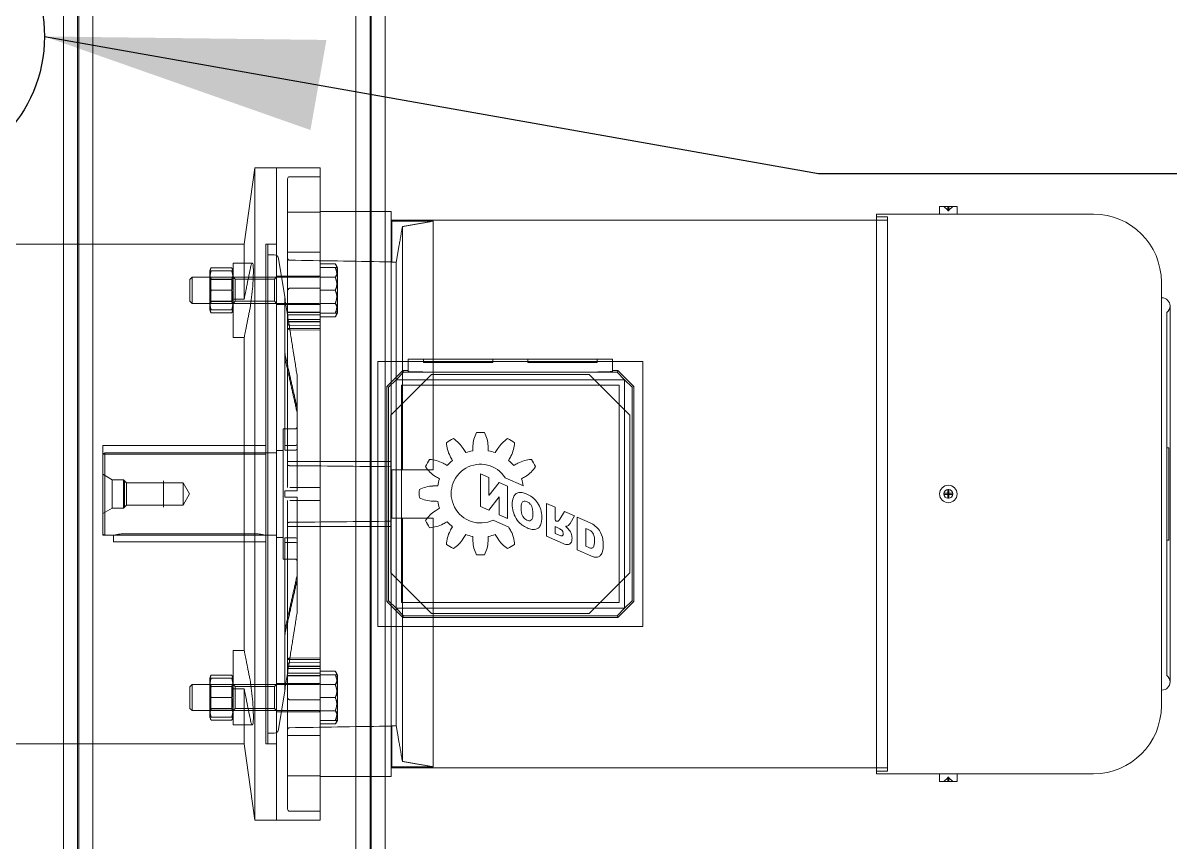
# Model space of a CAD drawing. Header units: millimetres. Extents: x 24306 to 29428, y 5751 to 9375.
# Drawn here: x 26548.6 to 26651.7, y 8368.2 to 8441.8 of the extents above; entities that cross this region are included whole.
import ezdxf

# ---------------------------------------------------------------- set-up
doc = ezdxf.new("R2010")
doc.units = ezdxf.units.MM
doc.layers.add('Equipment', color=123, linetype='Continuous')
doc.dimstyles.new('ISO-25', dxfattribs={"dimtxt": 2.5, "dimasz": 2.5, "dimexe": 1.25, "dimexo": 0.625, "dimtad": 1, "dimtxsty": 'Standard', "dimcen": 2.5, "dimadec": 0, "dimazin": 0, "dimtfac": 1, "dimtmove": 0, "dimatfit": 3, "dimfxl": 1, "dimarcsym": 0})

# ---------------------------------------------------------------- blocks, each defined once
blk = doc.blocks.new('A$Ce64cb7e9')
at = {"layer": 'Equipment', "linetype": 'Continuous', "lineweight": 0, "extrusion": (-2.22045e-16, 1, 0)}
for p, q in [((-64, 0), (-64, 750)), ((-63.49, 0), (-63.49, 750)), ((-56.99, 0), (-56.99, 750)), ((64, 0), (64, 750)), ((71.01, 0), (71.01, 750)), ((-70.5, 0), (-70.5, 745)), ((70.5, 0), (70.5, 745)), ((77.51, 484), (77.51, 745)), ((-40.54, 519), (-40.54, 219)), ((-40.54, 519), (-20.54, 519)), ((-20.54, 219), (-20.54, 519)), ((-20.54, 519), (-20.54, 219)), ((-10.54, 519), (-20.54, 519)), ((-10.54, 519), (-10.54, 219)), ((-5.62, 484), (-10.54, 519)), ((-26.54, 514.97), (-40.54, 514.97)), ((-25.54, 513.97), (-25.54, 480.18)), ((-333.54, 497.75), (-396.29, 497.75)), ((-325.54, 501.25), (-333.54, 501.25)), ((-333.54, 497.75), (-333.54, 501.25)), ((-333.54, 497.75), (-325.54, 497.75)), ((-331.54, 501.25), (-329.84, 499.55)), ((-329.84, 499.55), (-329.84, 501.25)), ((-329.84, 499.25), (-329.84, 499.55)), ((-329.84, 499.55), (-329.54, 499.25)), ((-329.84, 499.55), (-329.24, 499.55)), ((-329.84, 499.25), (-329.54, 499.25)), ((-329.54, 499.25), (-329.24, 499.55)), ((-329.54, 499.25), (-329.24, 499.25)), ((-329.24, 501.25), (-329.24, 499.55)), ((-329.24, 499.55), (-327.54, 501.25)), ((-329.24, 499.55), (-329.24, 499.25)), ((-325.54, 497.75), (-325.54, 501.25)), ((-296.54, 497.75), (-325.54, 497.75)), ((-301.54, 496.5), (-301.54, 241.5)), ((-296.54, 496.5), (-301.54, 496.5)), ((-296.54, 497.75), (-296.54, 240.25)), ((-73.24, 499), (-73.24, 475.78)), ((-73.24, 499), (-70.5, 499)), ((-70.5, 499), (-40.54, 499)), ((-25.54, 498.7), (-40.54, 498.7)), ((-296.54, 495), (-301.54, 495)), ((-73.54, 495), (-296.54, 495)), ((-92.54, 494.51), (-92.54, 431)), ((-73.54, 494.51), (-92.54, 494.51)), ((-78.4, 492.01), (-78.4, 430)), ((-73.54, 494.51), (-73.54, 495)), ((-73.54, 494.51), (-73.54, 475.67)), ((-16.54, 484), (-20.54, 484)), ((-20.54, 484), (-15.54, 484)), ((-16.54, 484), (-16.54, 254)), ((-15.54, 254), (-15.54, 484)), ((-5.62, 458.67), (-5.62, 484)), ((70.5, 484), (-5.62, 484)), ((149.46, 484), (70.5, 484)), ((77.51, 254), (77.51, 484)), ((-73.54, 475.67), (-75.54, 475.67)), ((-75.54, 475.67), (-75.54, 430)), ((-73.24, 476.25), (-73.54, 476.25)), ((-73.24, 475.78), (-73.24, 430)), ((-25.62, 480.19), (-40.54, 480.19)), ((-40.54, 480.17), (-26.54, 480.17)), ((-25.54, 480.18), (-25.54, 462.08)), ((-24.24, 459.62), (-21.43, 477.31)), ((-16.54, 479), (-19.46, 479)), ((-9.36, 475.19), (-0.54, 475.19)), ((-0.54, 453.85), (-0.54, 475.19)), ((-48.49, 473.19), (-47.55, 474.82)), ((-48.49, 473.19), (-48.49, 467.94)), ((-40.54, 474.82), (-47.55, 474.82)), ((-40.54, 473.19), (-47.55, 473.19)), ((-0.54, 471.69), (0.11, 473.08)), ((0.11, 473.08), (9.61, 473.08)), ((0.11, 471.69), (9.61, 471.69)), ((10.26, 471.69), (9.61, 473.08)), ((10.26, 467.19), (10.26, 471.69)), ((-427.54, 466.5), (-427.54, 271.5)), ((-48.49, 467.94), (-48.49, 457.44)), ((-40.54, 468.75), (-47.55, 468.75)), ((-20.54, 469.19), (-40.54, 469.19)), ((-39.94, 468.69), (18.39, 468.69)), ((-19.59, 467.75), (-20.54, 468.69)), ((-19.59, 466.27), (-19.59, 467.75)), ((-19.59, 467.75), (-1.48, 467.75)), ((-19.59, 457.64), (-19.59, 466.27)), ((-1.48, 467.75), (-0.54, 468.69)), ((-1.48, 466.27), (-1.48, 467.75)), ((-1.48, 457.64), (-1.48, 466.27)), ((0.01, 467.74), (-0.54, 468.69)), ((0.01, 457.64), (0.01, 467.74)), ((0.01, 467.74), (9.72, 467.74)), ((0.11, 467.89), (9.61, 467.89)), ((9.72, 467.74), (10.26, 468.69)), ((9.72, 467.74), (9.72, 457.64)), ((10.26, 458.19), (10.26, 467.19)), ((18.39, 462.69), (18.39, 468.69)), ((19.46, 467.62), (18.39, 468.69)), ((19.46, 467.62), (19.46, 462.69)), ((-427.54, 459.25), (-427.79, 459.25)), ((-40.54, 462.69), (-47.55, 462.69)), ((-26.54, 463.65), (-40.54, 463.65)), ((-25.54, 462.08), (-25.54, 372)), ((-24.24, 459.62), (-24.24, 459.61)), ((-24.24, 459.61), (-24.24, 434.13)), ((0.11, 462.69), (9.61, 462.69)), ((18.39, 456.69), (18.39, 462.69)), ((19.46, 462.69), (19.46, 457.77)), ((-431.54, 455.5), (-431.54, 282.5)), ((-48.49, 457.44), (-48.49, 452.19)), ((-40.54, 456.63), (-47.55, 456.63)), ((-20.54, 456.19), (-40.54, 456.19)), ((-39.94, 456.69), (18.39, 456.69)), ((-19.59, 457.64), (-20.54, 456.69)), ((-19.59, 457.64), (-1.48, 457.64)), ((-5.62, 458.67), (-0.54, 458.67)), ((-1.48, 457.64), (-0.54, 456.69)), ((0.01, 457.64), (-0.54, 456.69)), ((-0.54, 453.85), (-0.54, 441)), ((0.01, 457.64), (9.72, 457.64)), ((0.11, 457.5), (9.61, 457.5)), ((9.72, 457.64), (10.26, 456.69)), ((10.26, 453.69), (10.26, 458.19)), ((19.46, 457.77), (18.39, 456.69)), ((-430.04, 452.5), (-430.04, 285.5)), ((-48.49, 452.19), (-47.55, 450.57)), ((-40.54, 452.19), (-47.55, 452.19)), ((-40.54, 450.57), (-47.55, 450.57)), ((-25.54, 452.62), (-40.54, 452.62)), ((-40.54, 452.44), (-25.54, 452.44)), ((-25.54, 451.38), (-40.54, 451.38)), ((-40.54, 449.26), (-25.54, 449.26)), ((-0.54, 453.69), (0.11, 452.3)), ((0.11, 453.69), (9.61, 453.69)), ((0.11, 452.3), (9.61, 452.3)), ((10.26, 453.69), (9.61, 452.3)), ((-40.54, 448.38), (-25.54, 448.38)), ((-40.54, 448.2), (-25.54, 448.2)), ((-40.54, 446.48), (-26.52, 446.66)), ((-25.54, 445.19), (-40.54, 445.19)), ((-26.52, 444.53), (-40.54, 444.36)), ((-0.54, 441), (-5.62, 441)), ((-5.62, 297), (-5.62, 441)), ((-24.24, 434.13), (-24.24, 432.01)), ((-70.5, 430), (-189.04, 430)), ((-189.04, 430), (-189.04, 308)), ((-175.04, 431), (-81.04, 431)), ((-175.04, 431), (-175.04, 430)), ((-175.04, 430), (-175.04, 425.84)), ((-168.04, 429.5), (-168.04, 431)), ((-168.04, 429.5), (-152.04, 429.5)), ((-152.04, 429.5), (-136.04, 429.5)), ((-136.04, 429.5), (-136.04, 431)), ((-120.04, 429.5), (-120.04, 431)), ((-120.04, 429.5), (-104.04, 429.5)), ((-104.04, 429.5), (-88.04, 429.5)), ((-92.54, 431), (-92.54, 419)), ((-88.04, 429.5), (-88.04, 431)), ((-81.04, 431), (-81.04, 430)), ((-81.04, 425.84), (-81.04, 430)), ((-78.4, 430), (-78.4, 419)), ((-75.54, 430), (-75.54, 421.5)), ((-73.24, 430), (-73.24, 384)), ((-67.04, 430), (-70.5, 430)), ((-67.04, 308), (-67.04, 430)), ((-24.24, 432.01), (-24.24, 389.13)), ((-177.48, 425.84), (-184.87, 418.45)), ((-164.25, 424), (-183.04, 405.22)), ((-180.56, 421.52), (-177.14, 425)), ((-175.04, 425.84), (-177.48, 425.84)), ((-177.14, 425), (-177.48, 425.84)), ((-177.14, 425), (-78.94, 425)), ((-175.04, 425.84), (-175.04, 425.41)), ((-91.82, 424), (-164.25, 424)), ((-152.04, 425.01), (-104.04, 425.01)), ((-73.04, 405.22), (-91.82, 424)), ((-81.04, 425.41), (-81.04, 425.84)), ((-78.59, 425.84), (-81.04, 425.84)), ((-78.59, 425.84), (-78.94, 425)), ((-78.94, 425), (-75.51, 421.52)), ((-71.2, 418.45), (-78.59, 425.84)), ((-30.04, 422.9), (-30.04, 408.17)), ((-184.87, 418.45), (-184.87, 319.55)), ((-184.87, 418.45), (-184.04, 418.1)), ((-184.04, 418.1), (-180.56, 421.52)), ((-184.04, 319.9), (-184.04, 418.1)), ((-180.54, 421.5), (-180.56, 421.52)), ((-180.54, 421.5), (-75.54, 421.5)), ((-180.54, 316.5), (-180.54, 421.5)), ((-180.54, 421.49), (-180.52, 421.5)), ((-78.04, 419), (-178.04, 419)), ((-178.04, 419), (-178.04, 319)), ((-92.54, 419), (-92.54, 380.1)), ((-78.4, 419), (-78.4, 380.1)), ((-78.04, 319), (-78.04, 419)), ((-75.55, 421.5), (-75.54, 421.49)), ((-75.54, 421.5), (-75.51, 421.52)), ((-75.54, 421.5), (-75.54, 316.5)), ((-75.51, 421.52), (-72.04, 418.1)), ((-72.04, 418.1), (-71.2, 418.45)), ((-72.04, 418.1), (-72.04, 319.9)), ((-71.2, 319.55), (-71.2, 418.45)), ((-30.04, 408.17), (-30.04, 406.05)), ((-183.04, 405.22), (-183.04, 332.78)), ((-73.04, 332.78), (-73.04, 405.22)), ((-30.04, 406.05), (-30.04, 370.5)), ((-24.24, 398.96), (-29.04, 398.96)), ((-23.54, 399), (-24.24, 399)), ((-23.54, 399), (-23.54, 339)), ((-29.04, 391.25), (-24.24, 391.25)), ((59.46, 391.3), (-15.54, 391.3)), ((59.46, 391.3), (59.46, 387.33)), ((-431.04, 390.25), (-431.04, 347.75)), ((-430.04, 390.25), (-431.04, 390.25)), ((-24.24, 389.13), (-29.04, 389.13)), ((-20.54, 389), (-23.54, 389)), ((58.46, 388), (-20.54, 388)), ((59.46, 387.33), (-15.54, 387.33)), ((58.46, 388), (58.46, 350)), ((59.46, 387.42), (58.46, 388)), ((59.46, 350), (59.46, 387.33)), ((-78.04, 380.1), (-73.54, 380.1)), ((-73.54, 357.9), (-73.54, 380.1)), ((-73.24, 384), (-73.24, 354)), ((-73.24, 384), (-25.54, 384)), ((-125.68, 376.45), (-134.03, 372.73)), ((-118.13, 376.51), (-114.32, 378.21)), ((-118.13, 368.52), (-118.13, 376.51)), ((-114.32, 378.21), (-114.32, 363.21)), ((31.46, 363), (31.46, 375)), ((31.46, 363), (31.46, 375)), ((31.46, 375), (31.46, 375)), ((48.56, 374.1), (49.46, 375)), ((49.46, 375), (49.96, 375.5)), ((49.46, 363), (49.46, 375)), ((49.46, 363), (49.46, 375)), ((49.46, 375), (49.46, 375)), ((49.96, 362.5), (49.96, 375.5)), ((49.96, 375.5), (55.06, 375.5)), ((55.06, 375.5), (59.46, 378.05)), ((55.06, 362.5), (55.06, 375.5)), ((-329.84, 371), (-329.24, 371)), ((-329.84, 369.3), (-329.84, 371)), ((-329.24, 371), (-329.24, 369.3)), ((-126.8, 372.65), (-122.98, 374.35)), ((-126.79, 357.64), (-126.8, 372.65)), ((-122.98, 374.35), (-118.26, 368.47)), ((-40.54, 372), (-26.54, 372)), ((-24.24, 370.5), (-24.24, 367.5)), ((19.52, 369), (22.46, 374.1)), ((22.46, 363.9), (22.46, 374.1)), ((22.46, 374.1), (31.46, 374.1)), ((31.46, 374.1), (48.56, 374.1)), ((48.56, 363.9), (48.56, 374.1)), ((-331.54, 369.3), (-329.84, 369.3)), ((-331.54, 368.7), (-331.54, 369.3)), ((-329.84, 368.7), (-331.54, 368.7)), ((-329.84, 369.3), (-329.54, 369)), ((-329.24, 369.3), (-329.84, 369.3)), ((-329.84, 368.7), (-329.84, 369.3)), ((-329.84, 369), (-329.54, 369)), ((-329.54, 369), (-329.84, 368.7)), ((-329.84, 368.7), (-329.24, 368.7)), ((-329.84, 367), (-329.84, 368.7)), ((-329.24, 367), (-329.84, 367)), ((-329.54, 369), (-329.24, 369.3)), ((-329.54, 369.3), (-329.54, 369)), ((-329.54, 369), (-329.54, 368.7)), ((-329.24, 368.7), (-329.54, 369)), ((-329.54, 369), (-329.24, 369)), ((-329.24, 369.3), (-329.24, 368.7)), ((-329.24, 369.3), (-327.54, 369.3)), ((-329.24, 368.7), (-329.24, 367)), ((-327.54, 368.7), (-329.24, 368.7)), ((-327.54, 369.3), (-327.54, 368.7)), ((-148.71, 362.88), (-144.67, 364.68)), ((-144.67, 364.68), (-144.66, 349.65)), ((-122.97, 367.61), (-122.97, 359.34)), ((-118.08, 361.53), (-122.97, 367.61)), ((-118.26, 368.47), (-118.13, 368.52)), ((-26.54, 366), (-40.54, 366)), ((-30.04, 367.5), (-30.04, 331.95)), ((-25.54, 366), (-25.54, 275.92)), ((19.52, 369), (22.46, 363.9)), ((-157.49, 358.94), (-152.93, 360.98)), ((-155.5, 355.43), (-157.49, 358.94)), ((-152.93, 360.98), (-150.87, 357.48)), ((-148.71, 357.09), (-148.71, 362.88)), ((-122.97, 359.34), (-126.79, 357.64)), ((-114.32, 363.21), (-118.08, 361.53)), ((22.46, 363.9), (31.46, 363.9)), ((31.46, 363.9), (48.56, 363.9)), ((31.46, 363), (31.46, 363)), ((48.56, 363.9), (49.46, 363)), ((49.46, 363), (49.96, 362.5)), ((49.46, 363), (49.46, 363)), ((49.96, 362.5), (55.06, 362.5)), ((55.06, 362.5), (59.46, 359.95)), ((-164.82, 355.69), (-158.85, 358.35)), ((-158.85, 358.35), (-158.84, 343.31)), ((-153.57, 354), (-153.54, 354.07)), ((-153.54, 354.07), (-153.51, 354.15)), ((-150.75, 352.92), (-148.7, 354)), ((-148.7, 354), (-148.7, 350.87)), ((-127.31, 353.78), (-120.12, 356.99)), ((-92.54, 357.9), (-92.54, 319)), ((-78.4, 357.9), (-78.4, 319)), ((-73.54, 357.9), (-78.04, 357.9)), ((-73.24, 354), (-73.24, 308)), ((-73.24, 354), (-25.54, 354)), ((-163.92, 352.66), (-162.84, 353.16)), ((-162.84, 353.16), (-162.85, 344.94)), ((-144.66, 349.65), (-152.38, 346.2)), ((-150.48, 350.12), (-151.32, 349.82)), ((-148.7, 350.87), (-150.48, 350.12)), ((-29.04, 348.87), (-24.24, 348.87)), ((-24.24, 348.87), (-24.24, 305.99)), ((-20.54, 349), (-23.54, 349)), ((-15.54, 350), (-20.54, 350)), ((-15.54, 350), (59.46, 350)), ((-10.54, 350.67), (49.46, 350.67)), ((58.46, 350), (54.46, 350)), ((54.46, 347), (54.46, 350)), ((59.46, 350.58), (58.46, 350)), ((-430.04, 347.75), (-431.04, 347.75)), ((-158.84, 343.31), (-165.04, 340.54)), ((-162.85, 344.94), (-164.11, 344.41)), ((-24.24, 346.75), (-29.04, 346.75)), ((-15.54, 347), (-10.54, 347)), ((49.46, 347), (-10.54, 347)), ((49.46, 347), (54.46, 347)), ((-29.04, 339.04), (-24.24, 339.04)), ((-23.54, 339), (-24.24, 339)), ((-183.04, 332.78), (-164.25, 314)), ((-91.82, 314), (-73.04, 332.78)), ((-30.04, 331.95), (-30.04, 329.83)), ((-30.04, 329.83), (-30.04, 315.1)), ((-184.04, 319.9), (-184.87, 319.55)), ((-184.87, 319.55), (-177.48, 312.16)), ((-180.56, 316.48), (-184.04, 319.9)), ((-178.04, 319), (-78.04, 319)), ((-92.54, 319), (-92.54, 308)), ((-78.59, 312.16), (-71.2, 319.55)), ((-78.4, 319), (-78.4, 308)), ((-72.04, 319.9), (-75.51, 316.48)), ((-71.2, 319.55), (-72.04, 319.9)), ((-180.54, 316.5), (-180.56, 316.48)), ((-177.14, 313), (-180.56, 316.48)), ((-180.52, 316.5), (-180.54, 316.51)), ((-75.54, 316.5), (-180.54, 316.5)), ((-177.48, 312.16), (-177.14, 313)), ((-177.48, 312.16), (-78.59, 312.16)), ((-78.94, 313), (-177.14, 313)), ((-164.25, 314), (-91.82, 314)), ((-75.51, 316.48), (-78.94, 313)), ((-78.94, 313), (-78.59, 312.16)), ((-75.54, 316.51), (-75.55, 316.5)), ((-75.54, 316.5), (-75.54, 308)), ((-75.51, 316.48), (-75.54, 316.5)), ((-189.04, 308), (-70.5, 308)), ((-92.54, 308), (-92.54, 243.49)), ((-78.4, 308), (-78.4, 245.99)), ((-75.54, 308), (-75.54, 262.33)), ((-73.24, 308), (-73.24, 262.22)), ((-70.5, 308), (-67.04, 308)), ((-24.24, 305.99), (-24.24, 303.87)), ((-24.24, 303.87), (-24.24, 278.39)), ((-5.62, 297), (-0.54, 297)), ((-0.54, 297), (-0.54, 284.15)), ((-40.54, 293.64), (-26.52, 293.47)), ((-25.54, 292.81), (-40.54, 292.81)), ((-26.52, 291.34), (-40.54, 291.52)), ((-48.49, 285.81), (-47.55, 287.43)), ((-48.49, 285.81), (-48.49, 284.4)), ((-40.54, 287.43), (-47.55, 287.43)), ((-40.54, 285.81), (-47.55, 285.81)), ((-40.54, 289.8), (-25.54, 289.8)), ((-25.54, 289.62), (-40.54, 289.62)), ((-25.54, 288.74), (-40.54, 288.74)), ((-40.54, 286.62), (-25.54, 286.62)), ((-40.54, 285.56), (-25.54, 285.56)), ((-40.54, 285.38), (-25.54, 285.38)), ((-0.54, 284.31), (0.11, 285.7)), ((0.11, 285.7), (9.61, 285.7)), ((10.26, 284.31), (9.61, 285.7)), ((-48.49, 284.4), (-48.49, 275.31)), ((-40.54, 281.37), (-47.55, 281.37)), ((-20.54, 281.81), (-40.54, 281.81)), ((-39.94, 281.31), (18.39, 281.31)), ((-19.59, 280.36), (-20.54, 281.31)), ((-19.59, 271.73), (-19.59, 280.36)), ((-19.59, 280.36), (-1.48, 280.36)), ((-1.48, 280.36), (-0.54, 281.31)), ((-1.48, 271.73), (-1.48, 280.36)), ((-0.54, 262.81), (-0.54, 284.15)), ((0.01, 280.36), (-0.54, 281.31)), ((0.01, 270.26), (0.01, 280.36)), ((0.01, 280.36), (9.72, 280.36)), ((0.11, 284.31), (9.61, 284.31)), ((0.11, 280.5), (9.61, 280.5)), ((9.72, 280.36), (10.26, 281.31)), ((9.72, 280.36), (9.72, 275.31)), ((10.26, 283.1), (10.26, 284.31)), ((10.26, 275.31), (10.26, 283.1)), ((18.39, 269.31), (18.39, 281.31)), ((19.46, 280.23), (18.39, 281.31)), ((19.46, 280.23), (19.46, 270.38)), ((-427.54, 278.75), (-427.79, 278.75)), ((-48.49, 275.31), (-48.49, 266.22)), ((-40.54, 275.31), (-47.55, 275.31)), ((-25.54, 275.92), (-25.54, 257.82)), ((-24.24, 278.39), (-24.24, 278.38)), ((-24.24, 278.38), (-21.43, 260.69)), ((-5.62, 254), (-5.62, 279.33)), ((-0.54, 279.33), (-5.62, 279.33)), ((0.11, 275.31), (9.61, 275.31)), ((9.72, 275.31), (9.72, 270.26)), ((10.26, 267.51), (10.26, 275.31)), ((-40.54, 269.25), (-47.55, 269.25)), ((-40.54, 274.35), (-26.54, 274.35)), ((-39.94, 269.31), (18.39, 269.31)), ((-19.59, 270.25), (-20.54, 269.31)), ((-19.59, 270.25), (-19.59, 271.73)), ((-19.59, 270.25), (-1.48, 270.25)), ((-1.48, 270.25), (-1.48, 271.73)), ((-1.48, 270.25), (-0.54, 269.31)), ((0.01, 270.26), (-0.54, 269.31)), ((0.01, 270.26), (9.72, 270.26)), ((0.11, 270.11), (9.61, 270.11)), ((9.72, 270.26), (10.26, 269.31)), ((19.46, 270.38), (18.39, 269.31)), ((-48.49, 266.22), (-48.49, 264.81)), ((-48.49, 264.81), (-47.55, 263.18)), ((-40.54, 264.81), (-47.55, 264.81)), ((-20.54, 268.81), (-40.54, 268.81)), ((-0.54, 266.31), (0.11, 264.92)), ((0.11, 266.31), (9.61, 266.31)), ((0.11, 264.92), (9.61, 264.92)), ((10.26, 266.31), (9.61, 264.92)), ((10.26, 266.31), (10.26, 267.51)), ((-75.54, 262.33), (-73.54, 262.33)), ((-73.54, 262.33), (-73.54, 243.49)), ((-73.24, 261.75), (-73.54, 261.75)), ((-73.24, 262.22), (-73.24, 239)), ((-40.54, 263.18), (-47.55, 263.18)), ((-16.54, 259), (-19.46, 259)), ((-9.36, 262.81), (-0.54, 262.81)), ((-26.54, 257.83), (-40.54, 257.83)), ((-25.62, 257.81), (-40.54, 257.81)), ((-25.54, 257.82), (-25.54, 224.03)), ((-16.54, 254), (-20.54, 254)), ((-20.54, 254), (-15.54, 254)), ((-5.62, 254), (-10.54, 219)), ((70.5, 254), (-5.62, 254)), ((149.46, 254), (70.5, 254)), ((77.51, 125), (77.51, 254)), ((-296.54, 243), (-301.54, 243)), ((-73.54, 243), (-296.54, 243)), ((-92.54, 243.49), (-73.54, 243.49)), ((-73.54, 243), (-73.54, 243.49)), ((-333.54, 240.25), (-396.29, 240.25)), ((-325.54, 240.25), (-333.54, 240.25)), ((-333.54, 240.25), (-333.54, 236.75)), ((-329.84, 238.45), (-331.54, 236.75)), ((-329.54, 238.75), (-329.84, 238.45)), ((-329.84, 238.45), (-329.84, 238.75)), ((-329.84, 238.75), (-329.54, 238.75)), ((-329.24, 238.45), (-329.84, 238.45)), ((-329.84, 236.75), (-329.84, 238.45)), ((-329.24, 238.45), (-329.54, 238.75)), ((-329.54, 238.75), (-329.24, 238.75)), ((-329.24, 238.75), (-329.24, 238.45)), ((-329.24, 238.45), (-329.24, 236.75)), ((-327.54, 236.75), (-329.24, 238.45)), ((-296.54, 240.25), (-325.54, 240.25)), ((-325.54, 240.25), (-325.54, 236.75)), ((-296.54, 241.5), (-301.54, 241.5)), ((-73.24, 239), (-70.5, 239)), ((-70.5, 239), (-40.54, 239)), ((-40.54, 239.3), (-25.54, 239.3)), ((-333.54, 236.75), (-325.54, 236.75)), ((-40.54, 223.03), (-26.54, 223.03)), ((-40.54, 219), (-20.54, 219)), ((-10.54, 219), (-20.54, 219))]:
    blk.add_line(p, q, dxfattribs=at)
at = {"layer": 'Equipment', "linetype": 'Continuous', "lineweight": 0}
blk.add_circle((-329.54, 369), 4, dxfattribs=at)
at = {"layer": 'Equipment', "linetype": 'Continuous', "lineweight": 0, "extrusion": (0, 0, -1)}
for centre, radius, start, end in [((396.29, 466.5), 31.25, 0, 90), ((19.46, 477), 2, 9, 90), ((39.94, 469.29), 0.6, 270, 0), ((427.79, 455.5), 3.75, 0, 90), ((427.79, 455.5), 3.75, 306.8699, 0), ((39.94, 456.09), 0.6, 0, 90), ((102.82, 390.47), 15.01, 2.3097, 27.0279), ((114.32, 369.17), 28.18, 86.2007, 93.7993), ((125.82, 390.47), 15.01, 152.9721, 177.6903), ((114.32, 369.17), 28.18, 56.2007, 63.7993), ((115.01, 393.37), 15.01, 332.3097, 357.0279), ((134.93, 381.87), 15.01, 122.9721, 147.6903), ((67.59, 388.6), 50.29, 0.3206, 2.8311), ((161.05, 388.6), 50.29, 177.1689, 179.6794), ((93.71, 381.87), 15.01, 32.3097, 57.0279), ((114.32, 369.17), 28.18, 116.2007, 123.7993), ((113.63, 393.37), 15.01, 182.9721, 207.6903), ((83.56, 409.36), 50.29, 330.3206, 332.8311), ((164.5, 362.63), 50.29, 147.1689, 149.6794), ((114.32, 369.17), 20.02, 70.2259, 79.7741), ((114.32, 369.17), 20.02, 100.2259, 109.7741), ((64.14, 362.63), 50.29, 30.3206, 32.8311), ((145.08, 409.36), 50.29, 207.1689, 209.6794), ((114.32, 369.17), 28.18, 26.2007, 33.7993), ((127.02, 389.78), 15.01, 302.3097, 327.0279), ((138.52, 369.86), 15.01, 92.9721, 117.6903), ((154.51, 338.41), 50.29, 117.1689, 119.6794), ((114.32, 369.17), 20.02, 40.2259, 49.7741), ((114.32, 369.17), 20.02, 130.2259, 139.7741), ((74.13, 338.41), 50.29, 60.3206, 62.8311), ((90.12, 369.86), 15.01, 62.3097, 87.0279), ((101.62, 389.78), 15.01, 212.9721, 237.6903), ((114.32, 369.17), 28.18, 146.2007, 153.7993), ((107.78, 419.36), 50.29, 300.3206, 302.8311), ((114.32, 369.17), 20.02, 10.2259, 19.7741), ((120.86, 419.36), 50.29, 237.1689, 239.6794), ((114.32, 369.17), 20.02, 160.2259, 169.7741), ((131.95, 360.3), 9.44, 62.5682, 87.2241), ((132.57, 366.57), 3.16, 92.8383, 124.5488), ((94.9, 322.44), 50.29, 90.3206, 92.8311), ((93.02, 357.67), 15.01, 92.3097, 117.0279), ((114.32, 369.17), 28.18, 176.2007, 183.7993), ((130.39, 358.26), 12.17, 0.4669, 33.283), ((131.38, 358.79), 11.04, 33.8489, 63.5586), ((134.95, 362.14), 3.18, 19.6547, 44.7703), ((134.15, 361.66), 4.09, 41.6428, 80.8523), ((134.65, 364.17), 1.54, 84.3693, 115.1771), ((134.88, 364.02), 1.77, 120.1043, 164.5088), ((147.86, 362.1), 14.88, 170.7327, 182.5043), ((132.72, 366.37), 3.41, 124.8447, 151.258), ((142.74, 364.46), 13.84, 177.3917, 205.145), ((139.1, 363.82), 10.27, 155.8807, 172.8596), ((114.32, 369.17), 20.02, 190.2259, 199.7741), ((94.9, 415.9), 50.29, 267.1689, 269.6794), ((93.02, 380.67), 15.01, 242.9721, 267.6903), ((127.59, 359.95), 10.85, 351.8136, 17.4955), ((139.34, 361.84), 6.36, 183.5119, 218.3954), ((120.86, 318.99), 50.29, 120.3206, 122.8311), ((101.62, 348.56), 15.01, 122.3097, 147.0279), ((160.41, 346.13), 10.53, 35.4127, 65.2329), ((152.7, 357.04), 3.23, 309.7638, 330.1895), ((147.24, 346.16), 10.08, 39.5069, 51.1201), ((153.6, 356.02), 1.87, 287.2243, 308.551), ((153.56, 356.21), 2.06, 268.7949, 286.7754), ((132.46, 358.27), 10.09, 339.2415, 0.5273), ((139.03, 355.72), 3.05, 292.9258, 340.3061), ((135.86, 358.65), 2.48, 326.958, 354.4201), ((136.76, 358.1), 1.43, 277.8979, 325.5784), ((136.71, 358.61), 1.95, 254.5776, 277.4169), ((140.64, 364.53), 12.17, 228.2741, 252.0896), ((137.29, 360.53), 3.95, 221.8948, 253.7542), ((139.57, 363.08), 10.38, 205.6841, 227.386), ((83.56, 328.98), 50.29, 27.1689, 29.5392), ((114.32, 369.17), 20.02, 220.2259, 229.7741), ((145.08, 328.98), 50.29, 150.3206, 152.8311), ((74.13, 399.93), 50.29, 297.1689, 299.6794), ((90.12, 368.48), 15.01, 272.9721, 297.6903), ((114.32, 369.17), 28.18, 206.2007, 213.7993), ((160.11, 346.31), 10.67, 9.3913, 33.666), ((158.66, 347.57), 8.15, 3.2838, 16.4567), ((163.12, 349.11), 3.45, 12.9167, 33.5355), ((161.77, 347.83), 5.29, 37.055, 65.9586), ((149.71, 348.55), 6.71, 356.3734, 15.5034), ((150.06, 348.58), 6.37, 16.0483, 38.8028), ((150.07, 350.75), 2.31, 351.1806, 9.2804), ((151.3, 350.56), 1.06, 329.4501, 351.2835), ((150.4, 350.81), 1.97, 9.2255, 27.7488), ((151.73, 350.32), 0.567, 291.8854, 328.5581), ((150.27, 350.72), 2.13, 28.3786, 53.7916), ((151.71, 350.41), 0.658, 270, 290.7674), ((151.72, 350.93), 1.18, 250.6552, 269.5762), ((144.45, 341.91), 12.68, 56.0782, 60.2222), ((138.8, 356.51), 3.87, 260.3756, 291.4284), ((138.72, 358.87), 6.19, 252.8628, 264.7838), ((115.01, 344.97), 15.01, 2.9721, 27.6903), ((134.93, 356.47), 15.01, 212.3097, 237.0279), ((164.5, 375.72), 50.29, 210.3206, 212.8311), ((114.32, 369.17), 20.02, 280.2259, 289.7741), ((67.59, 349.75), 50.29, 357.1689, 359.6794), ((161.05, 349.75), 50.29, 180.3206, 182.8311), ((114.32, 369.17), 20.02, 250.2259, 259.7741), ((64.14, 375.72), 50.29, 327.1689, 329.6794), ((93.71, 356.47), 15.01, 302.9721, 327.6903), ((113.63, 344.97), 15.01, 152.3097, 177.0279), ((155.92, 345.68), 14.91, 348.116, 9.1654), ((157.6, 347.53), 9.21, 343.822, 3.1576), ((165.3, 345.22), 1.17, 308.4444, 347.634), ((165.39, 345.14), 1.06, 274.9218, 307.2891), ((165.35, 345.62), 1.54, 254.1937, 274.9688), ((167.07, 352.03), 8.17, 248.7635, 254.8344), ((152.81, 348.23), 3.6, 337.6558, 358.2394), ((154.37, 347.68), 1.95, 283.9854, 335.4049), ((154.36, 350.49), 4.73, 245.3002, 275.8187), ((114.32, 369.17), 28.18, 296.2007, 303.7993), ((102.82, 347.87), 15.01, 332.9721, 357.6903), ((125.82, 347.87), 15.01, 182.3097, 207.0279), ((114.32, 369.17), 28.18, 236.2007, 243.7993), ((166.78, 343.43), 3.82, 313.8149, 347.6258), ((167.1, 343.28), 3.49, 288.5487, 311.7677), ((167.51, 343.26), 3.37, 255.0674, 281.9067), ((171.01, 355.75), 16.34, 248.5752, 254.5174), ((114.32, 369.17), 28.18, 266.2007, 273.7993), ((427.79, 282.5), 3.75, 0, 53.1301), ((427.79, 282.5), 3.75, 270, 0), ((39.94, 281.91), 0.6, 270, 0), ((396.29, 271.5), 31.25, 270, 0), ((39.94, 268.71), 0.6, 0, 90), ((19.46, 261), 2, 270, 351)]:
    blk.add_arc(centre, radius, start, end, dxfattribs=at)
at = {"layer": 'Equipment', "linetype": 'Continuous', "lineweight": 0}
for centre, radius, start, end in [((-114.32, 369.17), 13.49, 244.5468, 147.3501), ((-329.54, 369), 2, 0, 180), ((-329.54, 369), 2, 180, 0), ((-147.45, 359.36), 3.9, 208.7815, 217.6989), ((-149.28, 357.9), 1.56, 216.0966, 232.9093), ((-149.69, 357.36), 0.887, 233.5621, 263.2355), ((-149.66, 358.02), 1.54, 265.0102, 288.0455), ((-149.4, 357.33), 0.811, 285.6721, 307.717), ((-149.25, 357.12), 0.544, 308.7552, 357.1294)]:
    blk.add_arc(centre, radius, start, end, dxfattribs=at)
for centre, major_axis, ratio, start_param, end_param in [((-26.54, 513.97), (-0.01, -1), 0.999788, 1.577179, 3.147972), ((-152.04, 425.41), (23, 0), 0.017455, -3.141593, -1.570796), ((-104.04, 425.41), (23, 0), 0.017455, -1.570796, 0), ((-29.04, 408.17), (-1, 0), 0.707106, -0.157028, -0.000008), ((-29.04, 391.96), (-1, 0), 0.707968, 0.000077, 1.570951), ((-29.04, 346.04), (1, 0), 0.707968, -4.712544, -3.14167), ((-29.04, 329.83), (-1, 0), 0.707106, 0.000008, 0.157028), ((-26.54, 290.64), (1, 0), 0.707174, 0.000001, 1.553346), ((-26.54, 224.03), (0.01, -1), 0.999788, -0.00638, 1.564414)]:
    blk.add_ellipse(centre, major_axis=major_axis, ratio=ratio, start_param=start_param, end_param=end_param, dxfattribs=at)
at = {"layer": 'Equipment', "linetype": 'Continuous', "lineweight": 0, "extrusion": (0, 0, -1)}
for centre, major_axis, ratio, start_param, end_param in [((-26.54, 445.24), (1, 0), 0.707174, 0.000002, 1.553346), ((-29.04, 422.9), (0.059, 0.999), 1, -1.629465, -1.472445), ((-29.04, 406.05), (-1, 0), 0.707107, -0.000009, 0.157011), ((-29.04, 399.96), (-0.03, 1), 0.998781, -3.110825, -1.539951), ((-29.04, 389.83), (1, 0), 0.707968, -4.712544, -3.14167), ((-29.04, 370.5), (-1, 0), 0, -0.15702, 0), ((-29.04, 367.5), (-1, 0), 0, 0, 0.15702), ((-29.04, 348.17), (-1, 0), 0.707968, 0.000077, 1.570951), ((-29.04, 338.04), (0.03, 1), 0.998781, -1.601642, -0.030767), ((-29.04, 331.95), (-1, 0), 0.707107, -0.157011, 0.000009), ((-29.04, 315.1), (-0.059, 0.999), 1, -1.669148, -1.512128)]:
    blk.add_ellipse(centre, major_axis=major_axis, ratio=ratio, start_param=start_param, end_param=end_param, dxfattribs=at)
at = {"layer": 'Equipment', "linetype": 'Continuous', "lineweight": 0}
for points, knots in [([(-331.54, 497.75), (-331.54, 497.75), (-331.49, 497.75), (-331.28, 497.75), (-331.13, 497.74), (-330.77, 497.74), (-330.55, 497.74), (-330.06, 497.74), (-329.79, 497.73), (-329.54, 497.73), (-329.28, 497.73), (-329.02, 497.74), (-328.52, 497.74), (-328.3, 497.74), (-327.94, 497.74), (-327.79, 497.75), (-327.59, 497.75), (-327.54, 497.75), (-327.54, 497.75)], [-0.3013546, -0.3013546, -0.3013546, -0.3013546, -0.2260159, -0.2260159, -0.1506773, -0.1506773, -0.0753386, -0.0753386, 0, 0, 0, 0.0753386, 0.0753386, 0.1506773, 0.1506773, 0.2260159, 0.2260159, 0.3013546, 0.3013546, 0.3013546, 0.3013546]), ([(-26.54, 480.17), (-26.49, 480.17), (-26.45, 480.17), (-26.37, 480.17), (-26.33, 480.17), (-26.2, 480.17), (-26.12, 480.17), (-25.93, 480.18), (-25.82, 480.19), (-25.63, 480.19), (-25.56, 480.19), (-25.54, 480.18), (-25.54, 480.18), (-25.54, 480.18)], [-0.7263144, -0.7263144, -0.7263144, -0.7263144, -0.7135429, -0.7135429, -0.7003372, -0.7003372, -0.6714344, -0.6714344, -0.6208119, -0.6208119, -0.5505579, -0.5505579, -0.5398586, -0.5398586, -0.5398586, -0.5398586]), ([(-26.52, 476.55), (-26.52, 476.55), (-26.51, 476.55), (-26.39, 476.55), (-26.27, 476.58), (-26.03, 476.67), (-25.92, 476.74), (-25.73, 476.91), (-25.66, 477.02), (-25.56, 477.26), (-25.54, 477.37), (-25.54, 477.49)], [-0.3219955, -0.3219955, -0.3219955, -0.3219955, -0.3213907, -0.3213907, -0.2839992, -0.2839992, -0.244079, -0.244079, -0.2009517, -0.2009517, -0.1609967, -0.1609967, -0.1609967, -0.1609967]), ([(-8.16, 453.85), (-8.34, 454.78), (-8.53, 455.89), (-8.93, 458.67), (-9.14, 460.43), (-9.46, 463.76), (-9.6, 465.55), (-9.79, 468.84), (-9.83, 470.35), (-9.83, 472.71), (-9.79, 473.72), (-9.6, 474.99), (-9.46, 475.26), (-9.14, 475.1), (-8.93, 474.66), (-8.53, 473.26), (-8.34, 472.45), (-8.16, 471.53)], [3.666196, 3.666196, 3.666196, 3.666196, 4.052983, 4.052983, 4.557436, 4.557436, 5.059046, 5.059046, 5.560655, 5.560655, 6.062265, 6.062265, 6.563875, 6.563875, 7.068328, 7.068328, 7.455115, 7.455115, 7.455115, 7.455115]), ([(-25.54, 462.08), (-25.54, 462.22), (-25.55, 462.35), (-25.62, 462.72), (-25.69, 462.94), (-25.87, 463.24), (-25.96, 463.36), (-26.13, 463.51), (-26.21, 463.57), (-26.38, 463.63), (-26.46, 463.65), (-26.54, 463.65)], [-0.1849277, -0.1849277, -0.1849277, -0.1849277, -0.1514962, -0.1514962, -0.0923969, -0.0923969, -0.0519883, -0.0519883, -0.0239427, -0.0239427, 0, 0, 0, 0]), ([(-26.52, 446.66), (-26.4, 446.66), (-26.26, 446.68), (-26.04, 446.74), (-25.92, 446.8), (-25.74, 446.92), (-25.66, 447.01), (-25.57, 447.17), (-25.54, 447.28), (-25.54, 447.36)], [-0.2944751, -0.2944751, -0.2944751, -0.2944751, -0.2591835, -0.2591835, -0.2221588, -0.2221588, -0.1851319, -0.1851319, -0.1481032, -0.1481032, -0.1481032, -0.1481032]), ([(-25.54, 382.52), (-25.54, 382.5), (-25.54, 382.49), (-25.55, 382.42), (-25.59, 382.36), (-25.71, 382.24), (-25.79, 382.19), (-25.98, 382.1), (-26.09, 382.07), (-26.31, 382.03), (-26.41, 382.02), (-26.52, 382.02)], [-0.4864815, -0.4864815, -0.4864815, -0.4864815, -0.4790524, -0.4790524, -0.4358726, -0.4358726, -0.3951673, -0.3951673, -0.357555, -0.357555, -0.3254936, -0.3254936, -0.3254936, -0.3254936]), ([(-26.52, 355.98), (-26.52, 355.98), (-26.51, 355.98), (-26.39, 355.98), (-26.27, 355.97), (-26.03, 355.91), (-25.92, 355.88), (-25.73, 355.78), (-25.66, 355.72), (-25.56, 355.6), (-25.54, 355.54), (-25.54, 355.48)], [-0.3219955, -0.3219955, -0.3219955, -0.3219955, -0.3213907, -0.3213907, -0.2839992, -0.2839992, -0.244079, -0.244079, -0.2009517, -0.2009517, -0.1609967, -0.1609967, -0.1609967, -0.1609967]), ([(-15.54, 350), (-15.54, 350), (-15.41, 350.03), (-14.9, 350.16), (-14.51, 350.25), (-13.63, 350.42), (-13.07, 350.51), (-11.84, 350.63), (-11.17, 350.67), (-10.54, 350.67)], [1.5144634, 1.5144634, 1.5144634, 1.5144634, 1.7037549, 1.7037549, 1.8930465, 1.8930465, 2.0823708, 2.0823708, 2.271695, 2.271695, 2.271695, 2.271695]), ([(49.46, 350.67), (50.09, 350.67), (50.77, 350.63), (52, 350.51), (52.56, 350.42), (53.44, 350.25), (53.83, 350.16), (54.34, 350.03), (54.46, 350), (54.46, 350)], [-1.5144634, -1.5144634, -1.5144634, -1.5144634, -1.3251391, -1.3251391, -1.1358148, -1.1358148, -0.9465232, -0.9465232, -0.7572317, -0.7572317, -0.7572317, -0.7572317]), ([(-26.52, 293.47), (-26.4, 293.46), (-26.26, 293.44), (-26.04, 293.38), (-25.92, 293.32), (-25.74, 293.2), (-25.66, 293.11), (-25.57, 292.95), (-25.54, 292.85), (-25.54, 292.76)], [-0.2944751, -0.2944751, -0.2944751, -0.2944751, -0.2591835, -0.2591835, -0.2221588, -0.2221588, -0.1851319, -0.1851319, -0.1481032, -0.1481032, -0.1481032, -0.1481032]), ([(-8.16, 266.47), (-8.34, 265.55), (-8.53, 264.74), (-8.93, 263.34), (-9.14, 262.9), (-9.46, 262.74), (-9.6, 263.01), (-9.79, 264.28), (-9.83, 265.29), (-9.83, 267.65), (-9.79, 269.16), (-9.6, 272.45), (-9.46, 274.24), (-9.14, 277.57), (-8.93, 279.33), (-8.53, 282.11), (-8.34, 283.22), (-8.16, 284.15)], [3.666196, 3.666196, 3.666196, 3.666196, 4.052983, 4.052983, 4.557436, 4.557436, 5.059046, 5.059046, 5.560655, 5.560655, 6.062265, 6.062265, 6.563875, 6.563875, 7.068328, 7.068328, 7.455115, 7.455115, 7.455115, 7.455115]), ([(-26.54, 274.35), (-26.49, 274.35), (-26.45, 274.36), (-26.37, 274.37), (-26.33, 274.39), (-26.2, 274.44), (-26.12, 274.5), (-25.93, 274.67), (-25.82, 274.81), (-25.63, 275.22), (-25.56, 275.5), (-25.54, 275.83), (-25.54, 275.88), (-25.54, 275.92)], [-0.7263144, -0.7263144, -0.7263144, -0.7263144, -0.7135429, -0.7135429, -0.7003372, -0.7003372, -0.6714344, -0.6714344, -0.6208119, -0.6208119, -0.5505579, -0.5505579, -0.5398586, -0.5398586, -0.5398586, -0.5398586]), ([(-25.54, 260.51), (-25.54, 260.53), (-25.54, 260.55), (-25.55, 260.7), (-25.59, 260.83), (-25.71, 261.05), (-25.79, 261.15), (-25.98, 261.3), (-26.09, 261.36), (-26.31, 261.43), (-26.41, 261.45), (-26.52, 261.45)], [-0.4864815, -0.4864815, -0.4864815, -0.4864815, -0.4790524, -0.4790524, -0.4358726, -0.4358726, -0.3951673, -0.3951673, -0.357555, -0.357555, -0.3254936, -0.3254936, -0.3254936, -0.3254936]), ([(-25.54, 257.82), (-25.54, 257.81), (-25.55, 257.81), (-25.62, 257.81), (-25.69, 257.81), (-25.87, 257.82), (-25.96, 257.82), (-26.13, 257.83), (-26.21, 257.83), (-26.38, 257.83), (-26.46, 257.83), (-26.54, 257.83)], [-0.1849277, -0.1849277, -0.1849277, -0.1849277, -0.1514962, -0.1514962, -0.0923969, -0.0923969, -0.0519883, -0.0519883, -0.0239427, -0.0239427, 0, 0, 0, 0]), ([(-327.54, 240.25), (-327.54, 240.25), (-327.54, 240.25), (-327.54, 240.25), (-327.55, 240.25), (-327.55, 240.25), (-327.56, 240.25), (-327.56, 240.25), (-327.57, 240.25), (-327.57, 240.25), (-327.58, 240.25), (-327.6, 240.25), (-327.61, 240.25), (-327.62, 240.25), (-327.64, 240.25), (-327.66, 240.25), (-327.67, 240.25), (-327.68, 240.25), (-327.69, 240.25), (-327.71, 240.25), (-327.73, 240.25), (-327.75, 240.25), (-327.78, 240.25), (-327.8, 240.25), (-327.83, 240.25), (-327.85, 240.25), (-327.86, 240.25), (-327.88, 240.25), (-327.9, 240.26), (-327.93, 240.26), (-327.96, 240.26), (-328, 240.26), (-328.03, 240.26), (-328.06, 240.26), (-328.08, 240.26), (-328.1, 240.26), (-328.12, 240.26), (-328.16, 240.26), (-328.19, 240.26), (-328.23, 240.26), (-328.27, 240.26), (-328.31, 240.26), (-328.35, 240.26), (-328.37, 240.26), (-328.4, 240.26), (-328.42, 240.26), (-328.46, 240.26), (-328.51, 240.26), (-328.55, 240.26), (-328.6, 240.26), (-328.65, 240.26), (-328.69, 240.26), (-328.72, 240.26), (-328.75, 240.26), (-328.77, 240.26), (-328.82, 240.26), (-328.87, 240.26), (-328.92, 240.26), (-328.97, 240.26), (-329.02, 240.26), (-329.07, 240.26), (-329.1, 240.26), (-329.12, 240.26), (-329.15, 240.26), (-329.2, 240.26), (-329.25, 240.27), (-329.3, 240.27), (-329.35, 240.27), (-329.4, 240.27), (-329.45, 240.27), (-329.48, 240.27), (-329.51, 240.27), (-329.54, 240.27), (-329.58, 240.27), (-329.63, 240.27), (-329.68, 240.27), (-329.73, 240.27), (-329.78, 240.27), (-329.83, 240.27), (-329.86, 240.27), (-329.89, 240.26), (-329.92, 240.26), (-329.97, 240.26), (-330.02, 240.26), (-330.07, 240.26), (-330.12, 240.26), (-330.17, 240.26), (-330.22, 240.26), (-330.25, 240.26), (-330.28, 240.26), (-330.3, 240.26), (-330.35, 240.26), (-330.4, 240.26), (-330.45, 240.26), (-330.49, 240.26), (-330.54, 240.26), (-330.58, 240.26), (-330.61, 240.26), (-330.63, 240.26), (-330.65, 240.26), (-330.69, 240.26), (-330.73, 240.26), (-330.77, 240.26), (-330.81, 240.26), (-330.85, 240.26), (-330.89, 240.26), (-330.91, 240.26), (-330.93, 240.26), (-330.95, 240.26), (-330.98, 240.26), (-331.02, 240.26), (-331.05, 240.26), (-331.1, 240.26), (-331.15, 240.26), (-331.2, 240.25), (-331.22, 240.25), (-331.25, 240.25), (-331.28, 240.25), (-331.3, 240.25), (-331.33, 240.25), (-331.35, 240.25), (-331.36, 240.25), (-331.37, 240.25), (-331.38, 240.25), (-331.4, 240.25), (-331.42, 240.25), (-331.44, 240.25), (-331.45, 240.25), (-331.47, 240.25), (-331.48, 240.25), (-331.49, 240.25), (-331.49, 240.25), (-331.5, 240.25), (-331.51, 240.25), (-331.52, 240.25), (-331.52, 240.25), (-331.53, 240.25), (-331.54, 240.25), (-331.54, 240.25)], [3.013546, 3.013546, 3.013546, 3.013546, 3.159214, 3.159214, 3.159214, 3.303814, 3.303814, 3.303814, 3.390239, 3.390239, 3.390239, 3.539569, 3.539569, 3.539569, 3.688645, 3.688645, 3.688645, 3.766932, 3.766932, 3.766932, 3.915973, 3.915973, 3.915973, 4.065282, 4.065282, 4.065282, 4.143625, 4.143625, 4.143625, 4.288094, 4.288094, 4.288094, 4.433623, 4.433623, 4.433623, 4.520318, 4.520318, 4.520318, 4.665991, 4.665991, 4.665991, 4.810594, 4.810594, 4.810594, 4.897012, 4.897012, 4.897012, 5.046345, 5.046345, 5.046345, 5.195423, 5.195423, 5.195423, 5.273705, 5.273705, 5.273705, 5.422743, 5.422743, 5.422743, 5.57205, 5.57205, 5.57205, 5.650398, 5.650398, 5.650398, 5.794863, 5.794863, 5.794863, 5.940389, 5.940389, 5.940389, 6.027091, 6.027091, 6.027091, 6.17276, 6.17276, 6.17276, 6.31736, 6.31736, 6.31736, 6.403784, 6.403784, 6.403784, 6.553114, 6.553114, 6.553114, 6.70219, 6.70219, 6.70219, 6.780477, 6.780477, 6.780477, 6.929519, 6.929519, 6.929519, 7.078828, 7.078828, 7.078828, 7.157171, 7.157171, 7.157171, 7.301639, 7.301639, 7.301639, 7.447169, 7.447169, 7.447169, 7.533864, 7.533864, 7.533864, 7.679536, 7.679536, 7.679536, 7.910557, 7.910557, 7.910557, 8.05989, 8.05989, 8.05989, 8.208969, 8.208969, 8.208969, 8.28725, 8.28725, 8.28725, 8.436289, 8.436289, 8.436289, 8.585595, 8.585595, 8.585595, 8.663943, 8.663943, 8.663943, 8.808408, 8.808408, 8.808408, 9.040637, 9.040637, 9.040637, 9.040637]), ([(-331.54, 240.25), (-331.54, 240.25), (-331.49, 240.25), (-331.28, 240.25), (-331.13, 240.26), (-330.77, 240.26), (-330.55, 240.26), (-330.06, 240.26), (-329.79, 240.27), (-329.54, 240.27), (-329.28, 240.27), (-329.02, 240.26), (-328.52, 240.26), (-328.3, 240.26), (-327.94, 240.26), (-327.79, 240.25), (-327.59, 240.25), (-327.54, 240.25), (-327.54, 240.25)], [-0.3013546, -0.3013546, -0.3013546, -0.3013546, -0.2260159, -0.2260159, -0.1506773, -0.1506773, -0.0753386, -0.0753386, 0, 0, 0, 0.0753386, 0.0753386, 0.1506773, 0.1506773, 0.2260159, 0.2260159, 0.3013546, 0.3013546, 0.3013546, 0.3013546])]:
    blk.add_open_spline(points, degree=3, knots=knots, dxfattribs=at)
for points, weights in [([(-78.4, 492.01), (-85.4, 493.25), (-92.54, 494.51)], [1, 1.00005028205, 1]), ([(-75.54, 475.67), (-76.87, 483.27), (-78.4, 492.01)], [1, 1.00251467099, 1]), ([(-47.55, 474.82), (-48.49, 473.19), (-48.49, 471.78)], [1.01001874936, 1.04314139574, 1]), ([(-48.49, 473.19), (-48.49, 473.19), (-47.55, 473.19)], [1, 1.04314139574, 1.01001874936]), ([(-47.55, 473.19), (-48.49, 470.38), (-48.49, 467.94)], [1.01001874936, 1.04314139574, 1]), ([(-48.49, 471.78), (-48.49, 470.38), (-47.55, 468.75)], [1, 1.04314139574, 1.01001874936]), ([(-8.16, 471.53), (-6.79, 464.63), (-5.62, 458.67)], [1.01587047182, 1.02348640055, 1.02562125622]), ([(0.11, 473.08), (-0.54, 471.69), (-0.54, 470.49)], [1, 1.0379548493, 1]), ([(0.11, 471.69), (-0.54, 469.28), (-0.54, 467.19)], [1, 1.0379548493, 1]), ([(-0.54, 471.69), (-0.54, 471.69), (0.11, 471.69)], [1, 1.0379548493, 1]), ([(-0.54, 470.49), (-0.54, 469.28), (0.11, 467.89)], [1, 1.0379548493, 1]), ([(10.26, 470.49), (10.26, 471.69), (9.61, 473.08)], [1, 1.0379548493, 1]), ([(10.26, 467.19), (10.26, 469.28), (9.61, 471.69)], [1, 1.0379548493, 1]), ([(9.61, 471.69), (10.26, 471.69), (10.26, 471.69)], [1, 1.0379548493, 1]), ([(9.61, 467.89), (10.26, 469.28), (10.26, 470.49)], [1, 1.0379548493, 1]), ([(-47.55, 468.75), (-48.49, 465.51), (-48.49, 462.69)], [1.01001874936, 1.04314139574, 1]), ([(-48.49, 467.94), (-48.49, 465.51), (-47.55, 462.69)], [1, 1.04314139574, 1.01001874936]), ([(0.11, 467.89), (-0.54, 465.1), (-0.54, 462.69)], [1, 1.0379548493, 1]), ([(-0.54, 467.19), (-0.54, 465.1), (0.11, 462.69)], [1, 1.0379548493, 1]), ([(10.26, 462.69), (10.26, 465.1), (9.61, 467.89)], [1, 1.0379548493, 1]), ([(9.61, 462.69), (10.26, 465.1), (10.26, 467.19)], [1, 1.0379548493, 1]), ([(-47.55, 462.69), (-48.49, 459.88), (-48.49, 457.44)], [1.01001874936, 1.04314139574, 1]), ([(-48.49, 462.69), (-48.49, 459.88), (-47.55, 456.63)], [1, 1.04314139574, 1.01001874936]), ([(-30.02, 423.06), (-27.86, 436.72), (-24.24, 459.61)], [1, 1.03351576178, 1]), ([(0.11, 462.69), (-0.54, 460.28), (-0.54, 458.19)], [1, 1.0379548493, 1]), ([(-0.54, 462.69), (-0.54, 460.28), (0.11, 457.5)], [1, 1.0379548493, 1]), ([(10.26, 458.19), (10.26, 460.28), (9.61, 462.69)], [1, 1.0379548493, 1]), ([(9.61, 457.5), (10.26, 460.28), (10.26, 462.69)], [1, 1.0379548493, 1]), ([(-48.49, 457.44), (-48.49, 455.01), (-47.55, 452.19)], [1, 1.04314139574, 1.01001874936]), ([(-47.55, 456.63), (-48.49, 455.01), (-48.49, 453.6)], [1.01001874936, 1.04314139574, 1]), ([(-5.62, 441), (-6.79, 446.96), (-8.16, 453.85)], [1.02562125622, 1.02348640055, 1.01587047182]), ([(-0.54, 458.19), (-0.54, 456.1), (0.11, 453.69)], [1, 1.0379548493, 1]), ([(0.11, 457.5), (-0.54, 456.1), (-0.54, 454.9)], [1, 1.0379548493, 1]), ([(-0.54, 454.9), (-0.54, 453.69), (0.11, 452.3)], [1, 1.0379548493, 1]), ([(9.61, 453.69), (10.26, 456.1), (10.26, 458.19)], [1, 1.0379548493, 1]), ([(10.26, 454.9), (10.26, 456.1), (9.61, 457.5)], [1, 1.0379548493, 1]), ([(9.61, 452.3), (10.26, 453.69), (10.26, 454.9)], [1, 1.0379548493, 1]), ([(-48.49, 453.6), (-48.49, 452.19), (-47.55, 450.57)], [1, 1.04314139574, 1.01001874936]), ([(-47.55, 452.19), (-48.49, 452.19), (-48.49, 452.19)], [1.01001874936, 1.04314139574, 1]), ([(0.11, 453.69), (-0.54, 453.69), (-0.54, 453.69)], [1, 1.0379548493, 1]), ([(10.26, 453.69), (10.26, 453.69), (9.61, 453.69)], [1, 1.0379548493, 1]), ([(-24.24, 434.13), (-27.86, 417.94), (-30.02, 408.28)], [1, 1.03351568891, 1]), ([(-30.02, 406.16), (-27.86, 415.82), (-24.24, 432.01)], [1, 1.03351568894, 1]), ([(-78.4, 380.1), (-85.4, 380.1), (-92.54, 380.1)], [1, 1.00005028028, 1]), ([(-78.04, 380.1), (-78.22, 380.1), (-78.4, 380.1)], [1.00053180003, 1.00030222215, 1]), ([(-24.24, 370.5), (-27.86, 370.5), (-30.02, 370.5)], [1, 1.03351576178, 1]), ([(-30.02, 367.5), (-27.86, 367.5), (-24.24, 367.5)], [1, 1.03351576178, 1]), ([(-92.54, 357.9), (-85.4, 357.9), (-78.4, 357.9)], [1, 1.00005028028, 1]), ([(-78.4, 357.9), (-78.22, 357.9), (-78.04, 357.9)], [1, 1.00030222215, 1.00053180003]), ([(-24.24, 305.99), (-27.86, 322.18), (-30.02, 331.84)], [1, 1.03351568894, 1]), ([(-30.02, 329.72), (-27.86, 320.06), (-24.24, 303.87)], [1, 1.03351568891, 1]), ([(-24.24, 278.39), (-27.86, 301.28), (-30.02, 314.94)], [1, 1.03351576178, 1]), ([(-8.16, 284.15), (-6.79, 291.04), (-5.62, 297)], [1.01587047182, 1.02348640055, 1.02562125622]), ([(-47.55, 287.43), (-48.49, 285.81), (-48.49, 284.4)], [1.01001874936, 1.04314139574, 1]), ([(-47.55, 285.81), (-48.49, 282.99), (-48.49, 280.56)], [1.01001874936, 1.04314139574, 1]), ([(-48.49, 285.81), (-48.49, 285.81), (-47.55, 285.81)], [1, 1.04314139574, 1.01001874936]), ([(0.11, 285.7), (-0.54, 284.31), (-0.54, 283.1)], [1, 1.0379548493, 1]), ([(10.26, 283.1), (10.26, 284.31), (9.61, 285.7)], [1, 1.0379548493, 1]), ([(-48.49, 284.4), (-48.49, 282.99), (-47.55, 281.37)], [1, 1.04314139574, 1.01001874936]), ([(-47.55, 281.37), (-48.49, 278.12), (-48.49, 275.31)], [1.01001874936, 1.04314139574, 1]), ([(-48.49, 280.56), (-48.49, 278.12), (-47.55, 275.31)], [1, 1.04314139574, 1.01001874936]), ([(-0.54, 284.31), (-0.54, 284.31), (0.11, 284.31)], [1, 1.0379548493, 1]), ([(0.11, 284.31), (-0.54, 281.9), (-0.54, 279.81)], [1, 1.0379548493, 1]), ([(-0.54, 283.1), (-0.54, 281.9), (0.11, 280.5)], [1, 1.0379548493, 1]), ([(0.11, 280.5), (-0.54, 277.72), (-0.54, 275.31)], [1, 1.0379548493, 1]), ([(-0.54, 279.81), (-0.54, 277.72), (0.11, 275.31)], [1, 1.0379548493, 1]), ([(9.61, 284.31), (10.26, 284.31), (10.26, 284.31)], [1, 1.0379548493, 1]), ([(10.26, 279.81), (10.26, 281.9), (9.61, 284.31)], [1, 1.0379548493, 1]), ([(9.61, 280.5), (10.26, 281.9), (10.26, 283.1)], [1, 1.0379548493, 1]), ([(10.26, 275.31), (10.26, 277.72), (9.61, 280.5)], [1, 1.0379548493, 1]), ([(9.61, 275.31), (10.26, 277.72), (10.26, 279.81)], [1, 1.0379548493, 1]), ([(-48.49, 275.31), (-48.49, 272.49), (-47.55, 269.25)], [1, 1.04314139574, 1.01001874936]), ([(-47.55, 275.31), (-48.49, 272.49), (-48.49, 270.06)], [1.01001874936, 1.04314139574, 1]), ([(-5.62, 279.33), (-6.79, 273.37), (-8.16, 266.47)], [1.02562125622, 1.02348640055, 1.01587047182]), ([(-0.54, 275.31), (-0.54, 272.9), (0.11, 270.11)], [1, 1.0379548493, 1]), ([(0.11, 275.31), (-0.54, 272.9), (-0.54, 270.81)], [1, 1.0379548493, 1]), ([(9.61, 270.11), (10.26, 272.9), (10.26, 275.31)], [1, 1.0379548493, 1]), ([(10.26, 270.81), (10.26, 272.9), (9.61, 275.31)], [1, 1.0379548493, 1]), ([(-48.49, 270.06), (-48.49, 267.62), (-47.55, 264.81)], [1, 1.04314139574, 1.01001874936]), ([(-47.55, 269.25), (-48.49, 267.62), (-48.49, 266.22)], [1.01001874936, 1.04314139574, 1]), ([(-0.54, 270.81), (-0.54, 268.72), (0.11, 266.31)], [1, 1.0379548493, 1]), ([(0.11, 270.11), (-0.54, 268.72), (-0.54, 267.51)], [1, 1.0379548493, 1]), ([(9.61, 266.31), (10.26, 268.72), (10.26, 270.81)], [1, 1.0379548493, 1]), ([(10.26, 267.51), (10.26, 268.72), (9.61, 270.11)], [1, 1.0379548493, 1]), ([(-48.49, 266.22), (-48.49, 264.81), (-47.55, 263.18)], [1, 1.04314139574, 1.01001874936]), ([(-47.55, 264.81), (-48.49, 264.81), (-48.49, 264.81)], [1.01001874936, 1.04314139574, 1]), ([(-0.54, 267.51), (-0.54, 266.31), (0.11, 264.92)], [1, 1.0379548493, 1]), ([(0.11, 266.31), (-0.54, 266.31), (-0.54, 266.31)], [1, 1.0379548493, 1]), ([(9.61, 264.92), (10.26, 266.31), (10.26, 267.51)], [1, 1.0379548493, 1]), ([(10.26, 266.31), (10.26, 266.31), (9.61, 266.31)], [1, 1.0379548493, 1]), ([(-78.4, 245.99), (-76.87, 254.73), (-75.54, 262.33)], [1, 1.00251467099, 1]), ([(-92.54, 243.49), (-85.4, 244.75), (-78.4, 245.99)], [1, 1.00005028205, 1])]:
    blk.add_rational_spline(points, weights, degree=2, dxfattribs=at)
for points in [[(-70.5, 475.83), (-71.42, 475.81), (-72.33, 475.8), (-73.24, 475.78)], [(-26.52, 476.55), (-40.79, 476.31), (-56.14, 476.06), (-70.5, 475.83)], [(-73.24, 381.55), (-58.11, 381.71), (-41.7, 381.87), (-26.52, 382.02)], [(-26.52, 355.98), (-41.7, 356.13), (-58.11, 356.29), (-73.24, 356.45)], [(-73.24, 262.22), (-72.33, 262.2), (-71.42, 262.19), (-70.5, 262.17)], [(-70.5, 262.17), (-56.14, 261.94), (-40.79, 261.69), (-26.52, 261.45)]]:
    blk.add_open_spline(points, degree=3, dxfattribs=at)

msp = doc.modelspace()

# ---------------------------------------------------------------- linework, layer by layer
msp.add_circle((26537.87, 8440.58), 12.69)

# ---------------------------------------------------------------- block references
at = {"xscale": -0.1953125, "yscale": 0.1953125, "zscale": 0.1953125}
msp.add_blockref('A$Ce64cb7e9', (26567.41, 8327.4), dxfattribs=at)

# ---------------------------------------------------------------- leaders
at = {"linetype": 'Continuous', "lineweight": -3}
msp.add_leader([(26550.56, 8440.58), (26620.12, 8428.26), (26731.21, 8428.26)], dimstyle='ISO-25', override={"dimscale": 10, "dimtad": 0}, dxfattribs=at)

doc.saveas('drawing.dxf')
